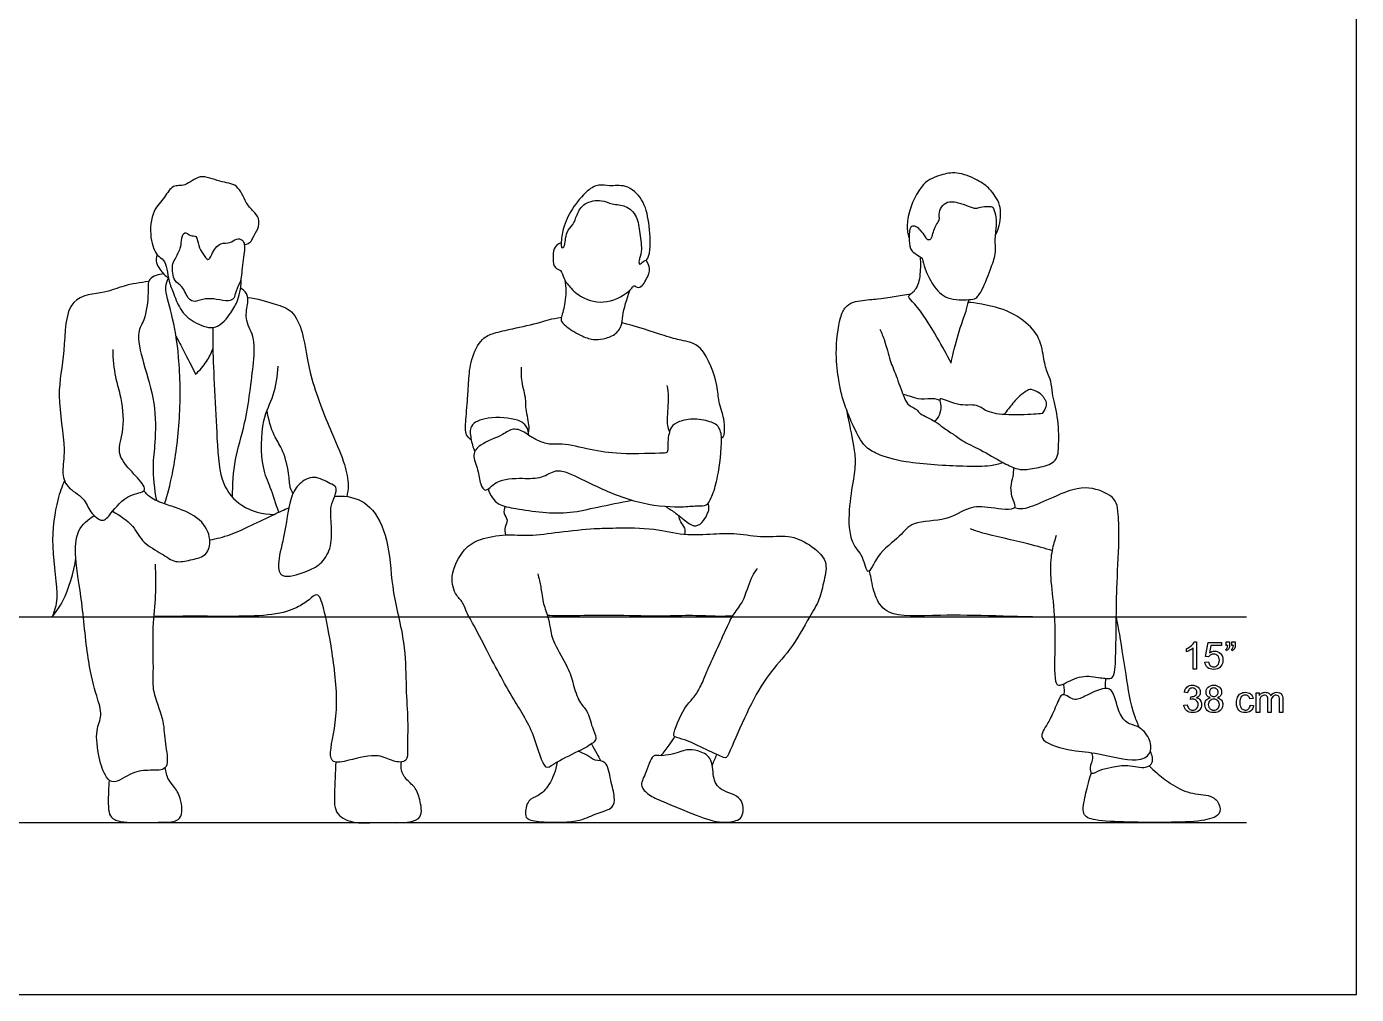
# Model space of a CAD drawing. Header units: millimetres. Extents: x 11.2 to 50.9, y -0.3 to 14.1.
# Drawn here: x 26.4 to 28.863, y 0.177 to 1.969 of the extents above; entities that cross this region are included whole.
import ezdxf

# ---------------------------------------------------------------- set-up
doc = ezdxf.new("R2010")
doc.units = ezdxf.units.MM
for name, color, linetype, true_color in [('AG-DIAGRAM', 7, 'Continuous', 0xfecc66), ('AG-GUIDES', 7, 'Continuous', 0xcccccc), ('AG-PEOPLE', 7, 'Continuous', 0x66ccff), ('X-VPRT', 6, 'Continuous', 0xff00ff)]:
    doc.layers.add(name, color=color, linetype=linetype, true_color=true_color)

msp = doc.modelspace()

# ---------------------------------------------------------------- linework, layer by layer
at = {"layer": 'AG-DIAGRAM'}
msp.add_line((21.2731, 0.4955), (28.6599, 0.4955), dxfattribs=at)
at = {"layer": 'AG-GUIDES'}
msp.add_line((25.0023, 0.8765), (28.6599, 0.8765), dxfattribs=at)
for points in [[(28.5485, 0.8112), (28.5485, 0.8172)], [(28.5669, 0.7795), (28.5608, 0.7795), (28.5608, 0.8187)], [(28.5629, 0.8298), (28.5669, 0.8298), (28.5669, 0.7795)], [(28.5895, 0.8024), (28.5837, 0.803), (28.5885, 0.8289), (28.6135, 0.8289), (28.6135, 0.8229), (28.5934, 0.8229), (28.591, 0.8094)], [(28.6226, 0.8136), (28.6211, 0.816)], [(28.6217, 0.8229), (28.6217, 0.8301), (28.6283, 0.8301), (28.6283, 0.8244)], [(28.625, 0.8229), (28.6217, 0.8229)], [(28.6331, 0.8136), (28.6316, 0.816)], [(28.6322, 0.8229), (28.6322, 0.8301), (28.6388, 0.8301), (28.6388, 0.8244)], [(28.6355, 0.8229), (28.6322, 0.8229)], [(28.5825, 0.7925), (28.5891, 0.7931)], [(28.5506, 0.7356), (28.5443, 0.7365)], [(28.556, 0.7229), (28.5566, 0.7283)], [(28.672, 0.725), (28.666, 0.7241)], [(28.6777, 0.6994), (28.6777, 0.7356), (28.6831, 0.7356), (28.6831, 0.7304)], [(28.684, 0.7181), (28.684, 0.6994), (28.6777, 0.6994)], [(28.7054, 0.7205), (28.7054, 0.6994), (28.6994, 0.6994), (28.6994, 0.7229)], [(28.7268, 0.7241), (28.7268, 0.6994), (28.7208, 0.6994), (28.7208, 0.722)], [(28.5437, 0.7124), (28.55, 0.7133)], [(28.6666, 0.7127), (28.6726, 0.7118)]]:
    msp.add_lwpolyline(points, dxfattribs=at)
for points in [[(28.5485, 0.8172), (28.5518, 0.8187), (28.5548, 0.8208), (28.5575, 0.8229)], [(28.5548, 0.8145), (28.5524, 0.813), (28.5503, 0.8118), (28.5485, 0.8112)], [(28.5608, 0.8187), (28.5593, 0.8172), (28.5572, 0.8157), (28.5548, 0.8145)], [(28.5575, 0.8229), (28.5599, 0.8253), (28.5617, 0.8274), (28.5629, 0.8298)], [(28.6211, 0.816), (28.6223, 0.8166), (28.6232, 0.8172), (28.6238, 0.8184)], [(28.6271, 0.8178), (28.6262, 0.816), (28.6247, 0.8145), (28.6226, 0.8136)], [(28.6238, 0.8184), (28.6244, 0.8196), (28.6247, 0.8211), (28.625, 0.8229)], [(28.6283, 0.8244), (28.6283, 0.8214), (28.628, 0.819), (28.6271, 0.8178)], [(28.6316, 0.816), (28.6328, 0.8166), (28.6337, 0.8172), (28.6343, 0.8184)], [(28.6376, 0.8178), (28.6367, 0.816), (28.6352, 0.8145), (28.6331, 0.8136)], [(28.6343, 0.8184), (28.6349, 0.8196), (28.6352, 0.8211), (28.6355, 0.8229)], [(28.6388, 0.8244), (28.6388, 0.8214), (28.6385, 0.819), (28.6376, 0.8178)], [(28.5876, 0.7823), (28.5846, 0.785), (28.5831, 0.7883), (28.5825, 0.7925)], [(28.5891, 0.7931), (28.5895, 0.7898), (28.5907, 0.7877), (28.5925, 0.7859)], [(28.5934, 0.8057), (28.5916, 0.8048), (28.5904, 0.8036), (28.5895, 0.8024)], [(28.591, 0.8094), (28.594, 0.8115), (28.597, 0.8127), (28.6003, 0.8127)], [(28.5988, 0.8073), (28.5967, 0.8073), (28.5949, 0.8067), (28.5934, 0.8057)], [(28.6063, 0.8042), (28.6045, 0.8061), (28.6018, 0.8073), (28.5988, 0.8073)], [(28.6003, 0.8127), (28.6045, 0.8127), (28.6084, 0.8112), (28.6114, 0.8082)], [(28.6093, 0.7958), (28.6093, 0.7994), (28.6084, 0.8021), (28.6063, 0.8042)], [(28.6063, 0.7871), (28.6084, 0.7892), (28.6093, 0.7922), (28.6093, 0.7958)], [(28.6114, 0.8082), (28.6145, 0.8051), (28.616, 0.8012), (28.616, 0.7964)], [(28.616, 0.7964), (28.616, 0.7919), (28.6145, 0.788), (28.612, 0.7847)], [(28.5988, 0.7789), (28.5943, 0.7789), (28.5904, 0.7798), (28.5876, 0.7823)], [(28.5925, 0.7859), (28.5943, 0.7844), (28.5964, 0.7835), (28.5988, 0.7835)], [(28.5988, 0.7835), (28.6018, 0.7835), (28.6042, 0.7847), (28.6063, 0.7871)], [(28.612, 0.7847), (28.6087, 0.7804), (28.6042, 0.7789), (28.5988, 0.7789)], [(28.5443, 0.7365), (28.5452, 0.7407), (28.5467, 0.744), (28.5494, 0.7461)], [(28.5494, 0.7461), (28.5521, 0.7485), (28.5554, 0.7497), (28.5593, 0.7497)], [(28.5536, 0.7422), (28.5521, 0.7407), (28.5509, 0.7386), (28.5506, 0.7356)], [(28.5596, 0.7446), (28.5572, 0.7446), (28.5551, 0.7437), (28.5536, 0.7422)], [(28.5593, 0.7497), (28.562, 0.7497), (28.5648, 0.7491), (28.5669, 0.7479)], [(28.5654, 0.7422), (28.5638, 0.7437), (28.562, 0.7446), (28.5596, 0.7446)], [(28.5678, 0.7368), (28.5678, 0.7389), (28.5669, 0.7407), (28.5654, 0.7422)], [(28.5669, 0.7479), (28.5693, 0.7467), (28.5711, 0.7449), (28.5723, 0.7431)], [(28.5723, 0.7431), (28.5735, 0.741), (28.5741, 0.7389), (28.5741, 0.7365)], [(28.5846, 0.7368), (28.5846, 0.7404), (28.5858, 0.7434), (28.5885, 0.7458)], [(28.5885, 0.7458), (28.5913, 0.7482), (28.5946, 0.7497), (28.5991, 0.7497)], [(28.5931, 0.7422), (28.5916, 0.7407), (28.591, 0.7389), (28.591, 0.7368)], [(28.5991, 0.7446), (28.5967, 0.7446), (28.5949, 0.7437), (28.5931, 0.7422)], [(28.5991, 0.7497), (28.6033, 0.7497), (28.6069, 0.7482), (28.6096, 0.7458)], [(28.6048, 0.7422), (28.6033, 0.7437), (28.6015, 0.7446), (28.5991, 0.7446)], [(28.6072, 0.7365), (28.6072, 0.7389), (28.6063, 0.7407), (28.6048, 0.7422)], [(28.6096, 0.7458), (28.6123, 0.7431), (28.6135, 0.7401), (28.6135, 0.7365)], [(28.5602, 0.7238), (28.559, 0.7238), (28.5575, 0.7235), (28.556, 0.7229)], [(28.5566, 0.7283), (28.5569, 0.7283), (28.5572, 0.7283), (28.5575, 0.7283)], [(28.5575, 0.7283), (28.5602, 0.7283), (28.5626, 0.7289), (28.5648, 0.7304)], [(28.5672, 0.7208), (28.5654, 0.7226), (28.5629, 0.7238), (28.5602, 0.7238)], [(28.5648, 0.7304), (28.5669, 0.7317), (28.5678, 0.7338), (28.5678, 0.7368)], [(28.5723, 0.7307), (28.5711, 0.7289), (28.5696, 0.7274), (28.5672, 0.7265)], [(28.5672, 0.7265), (28.5702, 0.7256), (28.5726, 0.7244), (28.5741, 0.722)], [(28.5702, 0.7139), (28.5702, 0.7169), (28.569, 0.719), (28.5672, 0.7208)], [(28.5741, 0.7365), (28.5741, 0.7344), (28.5735, 0.7326), (28.5723, 0.7307)], [(28.5741, 0.722), (28.5756, 0.7199), (28.5765, 0.7172), (28.5765, 0.7142)], [(28.5825, 0.7139), (28.5825, 0.7169), (28.5834, 0.7196), (28.5849, 0.722)], [(28.5864, 0.7304), (28.5852, 0.7323), (28.5846, 0.7344), (28.5846, 0.7368)], [(28.5849, 0.722), (28.5867, 0.7241), (28.5891, 0.7256), (28.5922, 0.7265)], [(28.5922, 0.7265), (28.5895, 0.7274), (28.5876, 0.7286), (28.5864, 0.7304)], [(28.5919, 0.7208), (28.5898, 0.719), (28.5888, 0.7166), (28.5888, 0.7139)], [(28.591, 0.7368), (28.591, 0.7344), (28.5916, 0.7326), (28.5931, 0.7311)], [(28.5991, 0.7238), (28.5961, 0.7238), (28.5937, 0.7229), (28.5919, 0.7208)], [(28.5931, 0.7311), (28.5946, 0.7295), (28.5967, 0.7289), (28.5991, 0.7289)], [(28.5991, 0.7289), (28.6015, 0.7289), (28.6033, 0.7295), (28.6048, 0.7311)], [(28.6063, 0.7208), (28.6045, 0.7229), (28.6018, 0.7238), (28.5991, 0.7238)], [(28.6048, 0.7311), (28.6063, 0.7326), (28.6072, 0.7344), (28.6072, 0.7365)], [(28.6117, 0.7304), (28.6105, 0.7286), (28.6087, 0.7274), (28.606, 0.7265)], [(28.606, 0.7265), (28.6093, 0.7253), (28.6114, 0.7238), (28.6132, 0.7217)], [(28.6093, 0.7136), (28.6093, 0.7166), (28.6084, 0.719), (28.6063, 0.7208)], [(28.6135, 0.7365), (28.6135, 0.7341), (28.6129, 0.7323), (28.6117, 0.7304)], [(28.6132, 0.7217), (28.6148, 0.7193), (28.6157, 0.7166), (28.6157, 0.7136)], [(28.641, 0.7172), (28.641, 0.7211), (28.6416, 0.7247), (28.6428, 0.7274)], [(28.6455, 0.7033), (28.6425, 0.7067), (28.641, 0.7112), (28.641, 0.7172)], [(28.6428, 0.7274), (28.644, 0.7304), (28.6461, 0.7329), (28.6488, 0.7341)], [(28.65, 0.728), (28.6482, 0.7259), (28.6473, 0.7223), (28.6473, 0.7175)], [(28.6473, 0.7175), (28.6473, 0.7127), (28.6482, 0.7091), (28.65, 0.707)], [(28.6488, 0.7341), (28.6515, 0.7356), (28.6542, 0.7365), (28.6575, 0.7365)], [(28.6575, 0.7314), (28.6545, 0.7314), (28.6521, 0.7301), (28.65, 0.728)], [(28.6575, 0.7365), (28.6614, 0.7365), (28.6645, 0.7353), (28.6672, 0.7335)], [(28.6629, 0.7295), (28.6614, 0.7307), (28.6596, 0.7314), (28.6575, 0.7314)], [(28.666, 0.7241), (28.6654, 0.7265), (28.6645, 0.7283), (28.6629, 0.7295)], [(28.6672, 0.7335), (28.6696, 0.7314), (28.6711, 0.7286), (28.672, 0.725)], [(28.6831, 0.7304), (28.6843, 0.7323), (28.6858, 0.7338), (28.6876, 0.7347)], [(28.6849, 0.7256), (28.6843, 0.7238), (28.684, 0.7214), (28.684, 0.7181)], [(28.6879, 0.7295), (28.6867, 0.7286), (28.6855, 0.7274), (28.6849, 0.7256)], [(28.6876, 0.7347), (28.6898, 0.7359), (28.6919, 0.7365), (28.6943, 0.7365)], [(28.6928, 0.7311), (28.6913, 0.7311), (28.6895, 0.7307), (28.6879, 0.7295)], [(28.6979, 0.7289), (28.6967, 0.7304), (28.6952, 0.7311), (28.6928, 0.7311)], [(28.6943, 0.7365), (28.697, 0.7365), (28.6991, 0.7359), (28.7009, 0.7347)], [(28.6994, 0.7229), (28.6994, 0.7256), (28.6988, 0.7277), (28.6979, 0.7289)], [(28.7009, 0.7347), (28.7027, 0.7335), (28.7039, 0.732), (28.7045, 0.7301)], [(28.7045, 0.7301), (28.7072, 0.7344), (28.7111, 0.7365), (28.7157, 0.7365)], [(28.7081, 0.7286), (28.7063, 0.7268), (28.7054, 0.7241), (28.7054, 0.7205)], [(28.7145, 0.7311), (28.7117, 0.7311), (28.7096, 0.7301), (28.7081, 0.7286)], [(28.7181, 0.7301), (28.7169, 0.7307), (28.7157, 0.7311), (28.7145, 0.7311)], [(28.7157, 0.7365), (28.7193, 0.7365), (28.722, 0.7353), (28.7241, 0.7335)], [(28.7202, 0.7274), (28.7199, 0.7286), (28.719, 0.7295), (28.7181, 0.7301)], [(28.7208, 0.722), (28.7208, 0.7247), (28.7205, 0.7262), (28.7202, 0.7274)], [(28.7241, 0.7335), (28.7259, 0.7314), (28.7268, 0.7283), (28.7268, 0.7241)], [(28.5488, 0.7024), (28.5458, 0.7048), (28.5443, 0.7085), (28.5437, 0.7124)], [(28.5596, 0.6988), (28.5554, 0.6988), (28.5515, 0.6997), (28.5488, 0.7024)], [(28.55, 0.7133), (28.5506, 0.71), (28.5518, 0.7073), (28.5536, 0.7057)], [(28.5536, 0.7057), (28.5551, 0.7042), (28.5572, 0.7033), (28.5596, 0.7033)], [(28.5596, 0.7033), (28.5626, 0.7033), (28.5651, 0.7045), (28.5672, 0.7064)], [(28.5717, 0.703), (28.5687, 0.7), (28.5645, 0.6988), (28.5596, 0.6988)], [(28.5672, 0.7064), (28.569, 0.7085), (28.5702, 0.7109), (28.5702, 0.7139)], [(28.5765, 0.7142), (28.5765, 0.7097), (28.575, 0.7061), (28.5717, 0.703)], [(28.587, 0.7027), (28.584, 0.7057), (28.5825, 0.7094), (28.5825, 0.7139)], [(28.5991, 0.6988), (28.5943, 0.6988), (28.5901, 0.7), (28.587, 0.7027)], [(28.5888, 0.7139), (28.5888, 0.7121), (28.5895, 0.7103), (28.5901, 0.7088)], [(28.5901, 0.7088), (28.591, 0.707), (28.5922, 0.7057), (28.594, 0.7048)], [(28.594, 0.7048), (28.5955, 0.7039), (28.5973, 0.7033), (28.5991, 0.7033)], [(28.5991, 0.7033), (28.6021, 0.7033), (28.6045, 0.7045), (28.6063, 0.7064)], [(28.6111, 0.7027), (28.6081, 0.7), (28.6039, 0.6988), (28.5991, 0.6988)], [(28.6063, 0.7064), (28.6084, 0.7082), (28.6093, 0.7106), (28.6093, 0.7136)], [(28.6157, 0.7136), (28.6157, 0.7094), (28.6141, 0.7057), (28.6111, 0.7027)], [(28.6572, 0.6988), (28.6524, 0.6988), (28.6485, 0.7), (28.6455, 0.7033)], [(28.65, 0.707), (28.6518, 0.7045), (28.6542, 0.7036), (28.6572, 0.7036)], [(28.6572, 0.7036), (28.6596, 0.7036), (28.6617, 0.7042), (28.6632, 0.7057)], [(28.6675, 0.7021), (28.6648, 0.6997), (28.6614, 0.6988), (28.6572, 0.6988)], [(28.6632, 0.7057), (28.6651, 0.7073), (28.666, 0.7094), (28.6666, 0.7127)], [(28.6726, 0.7118), (28.6717, 0.7076), (28.6702, 0.7042), (28.6675, 0.7021)]]:
    msp.add_open_spline(points, degree=3, dxfattribs=at)
at = {"layer": 'AG-PEOPLE'}
msp.add_line((26.448, 0.8765), (26.5054, 0.8765), dxfattribs=at)
for points, knots in [([(26.8036, 1.5655), (26.816, 1.5677), (26.8185, 1.5796), (26.8301, 1.5935), (26.8323, 1.6148), (26.8195, 1.628), (26.8056, 1.6426), (26.7926, 1.6795), (26.7575, 1.68), (26.7214, 1.699), (26.6954, 1.6717), (26.6703, 1.6778), (26.6559, 1.6515), (26.6324, 1.6292), (26.6269, 1.5792), (26.6403, 1.5444), (26.6552, 1.5385), (26.6612, 1.5197), (26.6632, 1.4972), (26.6733, 1.474), (26.6855, 1.4403), (26.7132, 1.4191), (26.7531, 1.4044), (26.7796, 1.4403), (26.7932, 1.4623), (26.7983, 1.4902), (26.7977, 1.5037)], [0, 0, 0, 0, 0.219965, 0.474216, 0.731355, 0.972597, 1.239784, 1.584441, 1.9182, 2.274456, 2.605271, 2.876417, 3.174399, 3.508526, 3.919354, 4.265495, 4.483943, 4.732648, 5.011496, 5.307518, 5.652756, 6.000393, 6.355167, 6.71853, 7.02584, 7.398998, 7.398998, 7.398998, 7.398998]), ([(27.3956, 1.5612), (27.3902, 1.5572), (27.3901, 1.5697), (27.393, 1.5946), (27.4019, 1.6143), (27.41, 1.6325), (27.4377, 1.6666), (27.4598, 1.6781), (27.4804, 1.6726), (27.5113, 1.6785), (27.5441, 1.6492), (27.5536, 1.607), (27.5571, 1.5581), (27.5504, 1.5362), (27.5431, 1.5364), (27.5351, 1.526), (27.5335, 1.5377), (27.5417, 1.553), (27.5353, 1.5868), (27.5328, 1.6179), (27.5106, 1.6396), (27.4844, 1.6392), (27.4657, 1.6496), (27.4323, 1.6448), (27.4189, 1.6214), (27.4136, 1.6015), (27.398, 1.5899), (27.3981, 1.5679), (27.3956, 1.5612)], [0, 0, 0, 0, 0.193032, 0.497691, 0.764521, 1.027246, 1.413052, 1.695986, 1.955475, 2.272038, 2.636649, 3.024928, 3.440021, 3.693388, 3.839911, 4.015585, 4.163217, 4.406898, 4.746919, 5.074772, 5.381526, 5.671226, 5.939675, 6.26128, 6.555704, 6.815065, 7.064912, 7.369116, 7.369116, 7.369116, 7.369116]), ([(28.0546, 1.5929), (28.064, 1.5833), (28.0653, 1.5747), (28.0752, 1.5742), (28.0773, 1.5813), (28.0843, 1.6039), (28.0923, 1.6106), (28.0889, 1.6257), (28.0967, 1.6387), (28.1093, 1.6479), (28.1351, 1.6405), (28.1508, 1.6345), (28.1589, 1.632), (28.1668, 1.6361), (28.1815, 1.636), (28.191, 1.6367), (28.1951, 1.6194), (28.197, 1.6035), (28.194, 1.5852), (28.195, 1.5846), (28.1959, 1.584), (28.2045, 1.6039), (28.2052, 1.6381), (28.1944, 1.6543), (28.1845, 1.6699), (28.1609, 1.6866), (28.1232, 1.7016), (28.0929, 1.6948), (28.0569, 1.6817), (28.0311, 1.6237), (28.0313, 1.5954), (28.0317, 1.5877), (28.0351, 1.5775)], [3.862813, 3.862813, 3.862813, 3.862813, 4.069923, 4.219705, 4.369488, 4.652013, 4.835737, 5.049766, 5.27141, 5.489832, 5.786598, 6.029686, 6.187982, 6.35679, 6.58168, 6.745038, 6.969059, 7.229559, 7.464996, 7.464996, 7.464996, 7.709846, 8.064186, 8.314304, 8.557869, 8.870223, 9.237213, 9.555632, 9.906701, 10.36314, 10.668844, 10.855735, 10.855735, 10.855735, 10.855735]), ([(26.6755, 1.5389), (26.6731, 1.5346), (26.6688, 1.5281), (26.672, 1.4957), (26.6904, 1.4903), (26.6985, 1.4635), (26.7127, 1.4585), (26.7318, 1.4667), (26.7519, 1.4647), (26.7739, 1.4595), (26.7858, 1.4655), (26.7869, 1.4801), (26.7982, 1.4986), (26.798, 1.5136), (26.8039, 1.5506), (26.8042, 1.5652), (26.8012, 1.575), (26.788, 1.5782), (26.7776, 1.566), (26.7579, 1.5718), (26.7431, 1.549), (26.7368, 1.5327), (26.7261, 1.5505), (26.718, 1.5618), (26.7166, 1.584), (26.704, 1.5797), (26.6913, 1.5937), (26.6867, 1.5711), (26.6863, 1.5597), (26.6786, 1.5445), (26.6755, 1.5389)], [0, 0, 0, 0, 0.206449, 0.509434, 0.749022, 1.03683, 1.241029, 1.493837, 1.75573, 2.025635, 2.213885, 2.425881, 2.685296, 2.913579, 3.262397, 3.485289, 3.653859, 3.843298, 4.05747, 4.293463, 4.585335, 4.782167, 4.999576, 5.234357, 5.473693, 5.652757, 5.854749, 6.082707, 6.295754, 6.566738, 6.566738, 6.566738, 6.566738]), ([(28.0546, 1.5929), (28.0525, 1.5961), (28.0458, 1.601), (28.0349, 1.5992), (28.0353, 1.5779), (28.0348, 1.5582), (28.0422, 1.5508), (28.059, 1.5406)], [0, 0, 0, 0, 0.247462, 0.45058, 0.768426, 1.09621, 1.358532, 1.358532, 1.358532, 1.358532]), ([(28.059, 1.5406), (28.0603, 1.534), (28.0636, 1.5204), (28.0783, 1.4898), (28.1033, 1.4619), (28.1449, 1.4635), (28.1595, 1.4646), (28.1719, 1.4837), (28.187, 1.5236), (28.1964, 1.5501), (28.1936, 1.5734), (28.1946, 1.5809), (28.195, 1.5846)], [0, 0, 0, 0, 0.251189, 0.572655, 0.908052, 1.254813, 1.457637, 1.709005, 2.076815, 2.377316, 2.637582, 2.82258, 2.82258, 2.82258, 2.82258]), ([(27.3905, 1.5688), (27.3764, 1.565), (27.3742, 1.5406), (27.3771, 1.5214), (27.3914, 1.5193), (27.395, 1.5012), (27.4088, 1.4835), (27.433, 1.4626), (27.4814, 1.4536), (27.5214, 1.482), (27.5246, 1.4916), (27.5316, 1.4845), (27.5425, 1.489), (27.5532, 1.5113), (27.5562, 1.5236), (27.5477, 1.537)], [0, 0, 0, 0, 0.34285, 0.621606, 0.83046, 1.09565, 1.403668, 1.767876, 2.2212, 2.664035, 2.827609, 2.99736, 3.200648, 3.526439, 3.796556, 3.796556, 3.796556, 3.796556]), ([(26.642, 1.5472), (26.6376, 1.5357), (26.647, 1.5183), (26.6569, 1.5083), (26.6631, 1.5038)], [0, 0, 0, 0, 0.3492749, 0.7029664, 0.7029664, 0.7029664, 0.7029664]), ([(28.1125, 1.346), (28.1044, 1.3623), (28.088, 1.392), (28.0503, 1.4542), (28.0301, 1.4687), (28.039, 1.475), (28.0462, 1.4815), (28.0546, 1.4948), (28.0568, 1.5252), (28.0563, 1.5366), (28.0559, 1.5409)], [0, 0, 0, 0, 0.417135, 0.901621, 1.144576, 1.29489, 1.472094, 1.693183, 2.013458, 2.19689, 2.19689, 2.19689, 2.19689]), ([(26.6544, 1.5113), (26.6452, 1.511), (26.6229, 1.5037), (26.6271, 1.4757), (26.6203, 1.4246), (26.6025, 1.404), (26.617, 1.3428), (26.6397, 1.2746), (26.6393, 1.1987), (26.6326, 1.157), (26.6367, 1.1128), (26.6407, 1.0915)], [0, 0, 0, 0, 0.299976, 0.587199, 0.993831, 1.281643, 1.71401, 2.216546, 2.705546, 3.089093, 3.520586, 3.520586, 3.520586, 3.520586]), ([(26.6559, 1.0853), (26.6616, 1.1037), (26.6723, 1.1418), (26.6864, 1.2454), (26.6845, 1.355), (26.6713, 1.4338), (26.6542, 1.4858), (26.6608, 1.4983), (26.6631, 1.5038)], [0, 0, 0, 0, 0.435215, 1.018228, 1.625849, 2.145277, 2.550912, 2.792485, 2.792485, 2.792485, 2.792485]), ([(26.6266, 1.497), (26.6113, 1.4953), (26.5796, 1.4904), (26.5462, 1.4748), (26.4701, 1.4722), (26.4731, 1.3635), (26.4538, 1.2895), (26.4745, 1.1884), (26.4649, 1.1468), (26.473, 1.115), (26.5083, 1.0973), (26.5162, 1.0708), (26.5416, 1.0486), (26.5574, 1.0696), (26.5874, 1.105), (26.622, 1.1064), (26.6166, 1.1229), (26.5913, 1.1482), (26.5651, 1.1804), (26.5841, 1.2244), (26.5753, 1.2883), (26.5641, 1.3192), (26.5607, 1.3543), (26.5606, 1.3713)], [0, 0, 0, 0, 0.389571, 0.745418, 1.187986, 1.734095, 2.260861, 2.830208, 3.20103, 3.508017, 3.85183, 4.157144, 4.449724, 4.709588, 5.107338, 5.40752, 5.592189, 5.940343, 6.293204, 6.675379, 7.128305, 7.46449, 7.873519, 7.873519, 7.873519, 7.873519]), ([(26.7819, 1.0972), (26.7817, 1.1207), (26.7844, 1.1702), (26.8071, 1.2329), (26.8211, 1.3452), (26.824, 1.3939), (26.8027, 1.4277), (26.8114, 1.457), (26.8095, 1.4758), (26.801, 1.4827), (26.7967, 1.485)], [0, 0, 0, 0, 0.481003, 0.959852, 1.566736, 1.966458, 2.309795, 2.61805, 2.857626, 3.076329, 3.076329, 3.076329, 3.076329]), ([(27.3974, 1.4999), (27.3992, 1.4863), (27.3996, 1.4603), (27.3909, 1.4324), (27.3893, 1.4241), (27.399, 1.4134), (27.4258, 1.3968), (27.449, 1.3885), (27.468, 1.3905), (27.4907, 1.3974), (27.5037, 1.4156), (27.503, 1.4345), (27.5122, 1.4661), (27.518, 1.4815)], [0, 0, 0, 0, 0.367433, 0.66996, 0.822032, 1.026097, 1.351359, 1.63549, 1.882104, 2.157471, 2.413202, 2.660203, 3.063428, 3.063428, 3.063428, 3.063428]), ([(26.8098, 1.4679), (26.8271, 1.4659), (26.8601, 1.4558), (26.8945, 1.4443), (26.9147, 1.3999), (26.9238, 1.3153), (26.9668, 1.214), (26.9896, 1.1619), (26.9978, 1.1202), (26.9949, 1.1058), (26.9932, 1.0991)], [0, 0, 0, 0, 0.414281, 0.746566, 1.122221, 1.657755, 2.261649, 2.699273, 3.058746, 3.320234, 3.320234, 3.320234, 3.320234]), ([(28.2088, 1.1619), (28.2011, 1.1594), (28.1837, 1.1541), (28.1327, 1.1547), (28.03, 1.1595), (27.9774, 1.1764), (27.9513, 1.1902), (27.9323, 1.2269), (27.9198, 1.2562), (27.9092, 1.2877), (27.9044, 1.3154), (27.897, 1.3634), (27.905, 1.4292), (27.9161, 1.4496), (27.929, 1.4604), (27.9683, 1.4647), (27.9797, 1.465), (28.038, 1.4745)], [0, 0, 0, 0, 0.278984, 0.681057, 1.261904, 1.679353, 1.974826, 2.329257, 2.655355, 2.974578, 3.270587, 3.669294, 4.129188, 4.393277, 4.614261, 4.880578, 5.117618, 5.117618, 5.117618, 5.117618]), ([(27.9804, 1.4092), (27.9837, 1.4019), (27.9902, 1.3876), (27.9992, 1.3497), (28.0108, 1.3237), (28.0236, 1.2866), (28.0311, 1.2697), (28.041, 1.265), (28.051, 1.2585), (28.0553, 1.2506), (28.0846, 1.2391), (28.0961, 1.2269), (28.1182, 1.2141), (28.133, 1.2016), (28.1679, 1.1857), (28.2059, 1.163), (28.2315, 1.1502), (28.2496, 1.148), (28.2786, 1.1532), (28.3104, 1.1628), (28.3122, 1.1977), (28.3117, 1.2465), (28.2991, 1.2889), (28.2987, 1.312), (28.289, 1.33), (28.2834, 1.3583), (28.2768, 1.3981), (28.2465, 1.4262), (28.2084, 1.449), (28.1536, 1.4586), (28.1445, 1.4585)], [0, 0, 0, 0, 0.275854, 0.621934, 0.934115, 1.286869, 1.523535, 1.704735, 1.893228, 2.061071, 2.368394, 2.61028, 2.886688, 3.13674, 3.484108, 3.867862, 4.164256, 4.398912, 4.707389, 5.013486, 5.324411, 5.727403, 6.103169, 6.368098, 6.614848, 6.916924, 7.276521, 7.628043, 7.896413, 8.191681, 8.191681, 8.191681, 8.191681]), ([(28.1125, 1.346), (28.1138, 1.353), (28.1164, 1.3664), (28.1312, 1.4186), (28.1408, 1.4425), (28.1447, 1.4596), (28.1457, 1.4637)], [0, 0, 0, 0, 0.259879, 0.67005, 0.980066, 1.202959, 1.202959, 1.202959, 1.202959]), ([(27.2239, 1.204), (27.2204, 1.2066), (27.2121, 1.213), (27.214, 1.2424), (27.2176, 1.2862), (27.2192, 1.3134), (27.2219, 1.3529), (27.2417, 1.3925), (27.2667, 1.4023), (27.3008, 1.41), (27.3523, 1.421), (27.3722, 1.4283), (27.3908, 1.4311)], [0, 0, 0, 0, 0.20501, 0.506871, 0.890113, 1.192151, 1.551736, 1.923359, 2.207731, 2.548547, 2.963545, 3.283789, 3.283789, 3.283789, 3.283789]), ([(26.7455, 1.412), (26.7453, 1.3988), (26.7443, 1.3729), (26.7527, 1.2054), (26.7582, 1.1242), (26.7957, 1.0776), (26.838, 1.0659), (26.8586, 1.0658)], [0, 0, 0, 0, 0.360524, 1.096265, 1.625377, 2.040413, 2.49097, 2.49097, 2.49097, 2.49097]), ([(27.6872, 1.208), (27.6925, 1.2085), (27.6932, 1.2221), (27.6929, 1.2427), (27.6808, 1.2762), (27.6812, 1.304), (27.6559, 1.381), (27.6112, 1.3883), (27.5841, 1.3955), (27.5252, 1.4157), (27.5029, 1.4205)], [2.473596, 2.473596, 2.473596, 2.473596, 2.801346, 3.083016, 3.430067, 3.761165, 4.280103, 4.654186, 4.995517, 5.501214, 5.501214, 5.501214, 5.501214]), ([(26.6771, 1.396), (26.682, 1.3868), (26.6918, 1.3684), (26.7062, 1.3399), (26.7133, 1.3255)], [0, 0, 0, 0, 0.3201103, 0.7172143, 0.7172143, 0.7172143, 0.7172143]), ([(26.7133, 1.3255), (26.7209, 1.3325), (26.7344, 1.3487), (26.7422, 1.3643), (26.7454, 1.3724)], [0, 0, 0, 0, 0.3200272, 0.6119209, 0.6119209, 0.6119209, 0.6119209]), ([(26.8674, 1.0699), (26.8621, 1.0852), (26.8524, 1.1175), (26.8346, 1.1521), (26.8339, 1.2421), (26.86, 1.2846), (26.8649, 1.3226), (26.8664, 1.3406)], [0, 0, 0, 0, 0.398578, 0.762692, 1.290923, 1.70048, 2.122333, 2.122333, 2.122333, 2.122333]), ([(27.3163, 1.3387), (27.316, 1.3299), (27.3155, 1.3131), (27.3257, 1.2794), (27.3227, 1.2664), (27.3314, 1.231), (27.3301, 1.2231), (27.3298, 1.2188)], [0, 0, 0, 0, 0.295192, 0.623472, 0.842957, 1.178148, 1.382441, 1.382441, 1.382441, 1.382441]), ([(27.5861, 1.3047), (27.5874, 1.2975), (27.5901, 1.2835), (27.5859, 1.2426), (27.5867, 1.2285), (27.5909, 1.2184)], [0, 0, 0, 0, 0.2890694, 0.6850498, 0.9396717, 0.9396717, 0.9396717, 0.9396717]), ([(28.0915, 1.2766), (28.0843, 1.2801), (28.0748, 1.2806), (28.0511, 1.2781), (28.0359, 1.2854), (28.0276, 1.2869), (28.0236, 1.2877)], [0, 0, 0, 0, 0.220727, 0.536773, 0.80005, 1.025531, 1.025531, 1.025531, 1.025531]), ([(28.2821, 1.2527), (28.2766, 1.2521), (28.2654, 1.251), (28.2121, 1.2488), (28.1763, 1.2559), (28.1599, 1.2719), (28.1263, 1.2642), (28.0873, 1.2862), (28.0943, 1.2694), (28.0927, 1.2543), (28.0893, 1.246), (28.0827, 1.2383)], [0, 0, 0, 0, 0.24427, 0.679999, 1.043526, 1.307131, 1.661481, 2.008957, 2.18979, 2.432475, 2.637756, 2.637756, 2.637756, 2.637756]), ([(28.2821, 1.2527), (28.2885, 1.2625), (28.2911, 1.2739), (28.2849, 1.2802), (28.282, 1.2873), (28.2612, 1.3011), (28.2495, 1.2927), (28.2353, 1.2829), (28.219, 1.2615), (28.2132, 1.2545), (28.2104, 1.2509)], [0, 0, 0, 0, 0.333007, 0.500267, 0.666332, 1.174357, 1.383161, 1.64467, 1.956455, 2.182023, 2.182023, 2.182023, 2.182023]), ([(26.8938, 1.1049), (26.8918, 1.1084), (26.8871, 1.1164), (26.8873, 1.1426), (26.8748, 1.1889), (26.8572, 1.211), (26.8481, 1.2429), (26.8457, 1.2587)], [0, 0, 0, 0, 0.200584, 0.491893, 0.884445, 1.194211, 1.590722, 1.590722, 1.590722, 1.590722]), ([(28.2279, 1.1527), (28.2279, 1.1471), (28.2276, 1.1362), (28.2219, 1.1182), (28.2235, 1.1064), (28.2254, 1.0942), (28.2386, 1.0709), (28.1826, 1.079), (28.1448, 1.0822), (28.1053, 1.0516), (28.0404, 1.0556), (28.0179, 1.0232), (27.9763, 0.9956), (27.9574, 0.9446), (27.9505, 0.992), (27.9246, 1.0118), (27.9222, 1.0754), (27.9325, 1.1294), (27.9368, 1.1673), (27.932, 1.1957), (27.9243, 1.2346), (27.9199, 1.2571)], [0, 0, 0, 0, 0.234773, 0.481012, 0.675069, 0.885287, 1.111269, 1.488421, 1.856141, 2.248835, 2.692273, 3.036006, 3.457787, 3.790736, 4.094966, 4.427981, 4.870811, 5.307111, 5.650663, 5.965193, 6.381154, 6.381154, 6.381154, 6.381154]), ([(27.3306, 1.2122), (27.3304, 1.2179), (27.3271, 1.2303), (27.3098, 1.2436), (27.2555, 1.2484), (27.219, 1.2325), (27.2232, 1.206), (27.2267, 1.1901), (27.2303, 1.1825)], [0, 0, 0, 0, 0.236308, 0.492665, 0.915995, 1.252574, 1.522039, 1.809198, 1.809198, 1.809198, 1.809198]), ([(27.5948, 1.2275), (27.5976, 1.2314), (27.6069, 1.2385), (27.6373, 1.2449), (27.6694, 1.2376), (27.6837, 1.2288), (27.6875, 1.2146), (27.6872, 1.208), (27.6876, 1.184), (27.6817, 1.1368), (27.6722, 1.1051), (27.6613, 1.0801), (27.643, 1.0829), (27.615, 1.0784), (27.538, 1.0828), (27.4592, 1.1151), (27.4064, 1.1425), (27.3803, 1.1503), (27.354, 1.1316), (27.3189, 1.1333), (27.2703, 1.132), (27.2506, 1.1043), (27.239, 1.1237), (27.2376, 1.1483), (27.224, 1.1765), (27.2399, 1.1972), (27.283, 1.2119), (27.3002, 1.2276), (27.3182, 1.221), (27.3247, 1.2164), (27.3313, 1.2113), (27.3455, 1.2031), (27.3686, 1.1939), (27.3928, 1.1983), (27.4478, 1.1847), (27.4963, 1.1766), (27.577, 1.1792), (27.5891, 1.18), (27.5873, 1.2038), (27.5901, 1.2149), (27.5921, 1.2235), (27.5948, 1.2275)], [0, 0, 0, 0, 0.30241, 0.60482, 0.924239, 1.146834, 1.49315, 1.49315, 1.49315, 1.965975, 2.295151, 2.560405, 2.774658, 3.06648, 3.552936, 4.081226, 4.507609, 4.780675, 5.078455, 5.412493, 5.800132, 6.078266, 6.289275, 6.577457, 6.874857, 7.137159, 7.512634, 7.774862, 8.047861, 8.047861, 8.047861, 8.326514, 8.595892, 8.868244, 9.27541, 9.697834, 10.189608, 10.351298, 10.601805, 10.904215, 11.206625, 11.206625, 11.206625, 11.206625]), ([(26.9714, 1.0999), (26.9691, 1.0934), (26.9614, 1.0807), (26.9657, 1.0433), (26.9655, 1.0024), (26.9455, 0.9722), (26.9185, 0.96), (26.8705, 0.944), (26.8641, 0.9772), (26.878, 1.0228), (26.8874, 1.0974), (26.9039, 1.1235), (26.9327, 1.1406), (26.9611, 1.1228), (26.9757, 1.1182), (26.9734, 1.1057), (26.9714, 1.0999)], [0, 0, 0, 0, 0.25954, 0.605653, 0.974758, 1.301863, 1.625247, 1.996581, 2.26812, 2.676116, 3.171903, 3.486478, 3.793373, 4.114461, 4.319731, 4.551557, 4.551557, 4.551557, 4.551557]), ([(26.4707, 1.1283), (26.4657, 1.1167), (26.4558, 1.0918), (26.4426, 1.0067), (26.462, 0.9119), (26.4517, 0.8878), (26.448, 0.8765)], [0, 0, 0, 0, 0.352617, 0.885969, 1.445757, 1.78788, 1.78788, 1.78788, 1.78788]), ([(26.5595, 1.0717), (26.5731, 1.0644), (26.5993, 1.0466), (26.6147, 1.0117), (26.6506, 0.9946), (26.6754, 0.9746), (26.7035, 0.982), (26.7329, 0.9871), (26.7439, 1.0161), (26.729, 1.0561), (26.6833, 1.0771), (26.657, 1.0842), (26.6288, 1.0962), (26.6213, 1.1052), (26.6178, 1.1097)], [0, 0, 0, 0, 0.38917, 0.735694, 1.091233, 1.404358, 1.703588, 2.006051, 2.297904, 2.658007, 3.05529, 3.362713, 3.670877, 3.906891, 3.906891, 3.906891, 3.906891]), ([(27.2551, 1.1131), (27.2568, 1.1072), (27.2625, 1.0961), (27.2749, 1.0824), (27.3081, 1.0764), (27.3564, 1.0686), (27.4079, 1.0677), (27.4583, 1.0802), (27.5003, 1.0879), (27.5214, 1.0923)], [0, 0, 0, 0, 0.244421, 0.480823, 0.805304, 1.210852, 1.620445, 2.032691, 2.492677, 2.492677, 2.492677, 2.492677]), ([(28.3073, 1.0268), (28.304, 1.0178), (28.2985, 0.9987), (28.2946, 0.9599), (28.3024, 0.901), (28.3067, 0.8364), (28.3019, 0.7586), (28.3114, 0.7471), (28.3274, 0.7552), (28.3572, 0.7704), (28.3911, 0.7624), (28.4015, 0.7624), (28.4157, 0.7608), (28.4176, 0.8082), (28.4186, 0.8672), (28.4187, 0.9282), (28.4243, 1.0153), (28.4226, 1.0637), (28.4201, 1.0876), (28.4071, 1.1034), (28.3587, 1.1231), (28.3027, 1.098), (28.2601, 1.0792), (28.2445, 1.0753), (28.2332, 1.0769), (28.2295, 1.0779)], [0, 0, 0, 0, 0.307121, 0.659137, 1.09629, 1.623361, 2.117878, 2.29254, 2.514148, 2.850812, 3.181499, 3.36736, 3.538685, 3.900463, 4.397118, 4.853973, 5.389632, 5.789935, 6.055605, 6.301134, 6.69612, 7.14815, 7.535714, 7.786407, 7.909652, 7.909652, 7.909652, 7.909652]), ([(26.9714, 1.0999), (26.9796, 1.1002), (27.0073, 1.0993), (27.047, 1.0782), (27.0743, 1.0069), (27.0753, 0.9224), (27.1025, 0.8323), (27.1026, 0.7379), (27.1073, 0.685), (27.1052, 0.6343), (27.107, 0.6059), (27.0774, 0.6072), (27.0523, 0.6245), (26.9991, 0.6109), (26.9661, 0.6034), (26.9603, 0.629), (26.9806, 0.6994), (26.9662, 0.8169), (26.9526, 0.8878), (26.9404, 0.9248), (26.9226, 0.9055), (26.899, 0.892), (26.8543, 0.8747), (26.7061, 0.8785), (26.6622, 0.8765), (26.6356, 0.8767)], [1.697253, 1.697253, 1.697253, 1.697253, 1.86525, 2.279089, 2.761049, 3.300988, 3.849233, 4.220463, 4.636245, 5.053914, 5.317818, 5.618941, 5.937022, 6.359753, 6.665981, 6.910127, 7.393297, 7.875271, 8.373397, 8.672567, 8.911606, 9.209493, 9.611234, 10.300262, 10.783716, 10.783716, 10.783716, 10.783716]), ([(27.5833, 1.081), (27.589, 1.0774), (27.6003, 1.0704), (27.6229, 1.0517), (27.6397, 1.0409), (27.6554, 1.0539), (27.6617, 1.0679), (27.6647, 1.0754), (27.6639, 1.0833), (27.6627, 1.0868)], [0, 0, 0, 0, 0.257433, 0.569798, 0.809878, 1.049418, 1.273714, 1.435041, 1.626732, 1.626732, 1.626732, 1.626732]), ([(26.6384, 0.9736), (26.6393, 0.9543), (26.6402, 0.914), (26.6323, 0.8587), (26.6357, 0.7734), (26.6321, 0.7387), (26.6549, 0.6874), (26.6552, 0.6486), (26.6637, 0.6072), (26.6554, 0.5914), (26.6276, 0.5926), (26.5963, 0.5903), (26.5631, 0.5653), (26.5523, 0.5735), (26.5422, 0.589), (26.5338, 0.6148), (26.5267, 0.6656), (26.5422, 0.6939), (26.5287, 0.7323), (26.5126, 0.7946), (26.5042, 0.902), (26.4895, 0.9822), (26.4912, 1.037), (26.5142, 1.0568), (26.5257, 1.0637)], [0, 0, 0, 0, 0.43647, 0.876233, 1.397909, 1.74203, 2.155589, 2.52603, 2.889325, 3.101591, 3.385995, 3.718399, 4.068128, 4.292957, 4.292957, 4.664542, 5.066347, 5.378265, 5.72431, 6.186725, 6.786617, 7.311617, 7.717057, 8.079736, 8.079736, 8.079736, 8.079736]), ([(26.7396, 1.0186), (26.7527, 1.0214), (26.7792, 1.0264), (26.8435, 1.059), (26.8774, 1.0746), (26.8862, 1.0783)], [0, 0, 0, 0, 0.362127, 0.900794, 1.096902, 1.096902, 1.096902, 1.096902]), ([(27.2866, 1.0808), (27.285, 1.0767), (27.2823, 1.0673), (27.2934, 1.0551), (27.2849, 1.0427), (27.2864, 1.0326), (27.2875, 1.0278)], [0, 0, 0, 0, 0.2087866, 0.421517, 0.6267748, 0.8470931, 0.8470931, 0.8470931, 0.8470931]), ([(27.6194, 1.029), (27.6202, 1.0328), (27.6211, 1.0413), (27.6106, 1.0517), (27.6092, 1.0596), (27.6086, 1.0634)], [0, 0, 0, 0, 0.194906, 0.4068387, 0.6029066, 0.6029066, 0.6029066, 0.6029066]), ([(27.3469, 0.9557), (27.3481, 0.9515), (27.3504, 0.9434), (27.3548, 0.919), (27.3561, 0.9036), (27.3664, 0.8766), (27.3701, 0.854), (27.375, 0.8284), (27.4037, 0.7837), (27.4126, 0.7527), (27.4224, 0.718), (27.4411, 0.7014), (27.4459, 0.674), (27.4563, 0.6539), (27.4519, 0.6429), (27.4271, 0.6294), (27.3954, 0.6142), (27.3829, 0.607), (27.3805, 0.6057), (27.3713, 0.6001), (27.3584, 0.5885), (27.3395, 0.6684), (27.2997, 0.7241), (27.2481, 0.8233), (27.2231, 0.8717), (27.2149, 0.8837), (27.2103, 0.9021), (27.1946, 0.9156), (27.1821, 0.9526), (27.209, 1.0039), (27.2402, 1.0215), (27.2718, 1.0271), (27.2875, 1.0278), (27.2875, 1.0278), (27.3027, 1.0285), (27.3325, 1.0254), (27.3861, 1.0335), (27.4516, 1.0404), (27.4762, 1.0404), (27.5129, 1.0415), (27.5622, 1.0413), (27.6163, 1.0261), (27.6726, 1.0303), (27.7153, 1.0316), (27.7656, 1.0222), (27.8113, 1.029), (27.8504, 1.0118), (27.8862, 0.9809), (27.8768, 0.9435), (27.8694, 0.9067), (27.8488, 0.8742), (27.8158, 0.814), (27.7717, 0.7692), (27.7393, 0.7113), (27.7085, 0.6416), (27.6973, 0.614), (27.6901, 0.616), (27.6567, 0.6311), (27.6221, 0.6487), (27.6015, 0.653), (27.5962, 0.6585), (27.6178, 0.7098), (27.6347, 0.7239), (27.6502, 0.7488), (27.658, 0.7709), (27.6957, 0.8531), (27.7088, 0.8818), (27.7294, 0.9044), (27.7407, 0.9488), (27.7498, 0.9598), (27.7539, 0.9655)], [-21.70086, -21.70086, -21.70086, -21.70086, -21.493827, -21.214909, -20.981473, -20.682081, -20.406949, -20.029889, -19.624479, -19.293963, -18.961566, -18.676484, -18.29736, -18.022832, -17.866434, -17.570421, -17.207827, -17.207827, -17.207827, -17.137829, -16.919815, -16.459683, -15.900624, -15.287231, -14.847875, -14.637514, -14.400392, -14.14458, -13.801177, -13.37968, -13.039101, -12.647524, -12.647524, -12.647524, -12.646828, -12.265731, -11.840354, -11.37717, -11.03014, -11.03014, -10.538957, -10.108026, -9.684724, -9.308285, -8.901697, -8.516702, -8.14451, -7.771893, -7.433955, -7.087957, -6.731386, -6.224305, -5.763561, -5.229459, -4.723702, -4.444508, -4.320029, -3.977965, -3.602372, -3.354267, -3.227529, -2.8237, -2.537047, -2.247557, -1.856883, -1.277702, -0.9542, -0.644972, -0.262913, 0, 0, 0, 0]), ([(28.3009, 0.9987), (28.2856, 1.003), (28.258, 1.0111), (28.1702, 1.0306), (28.1558, 1.0363), (28.1482, 1.039)], [0, 0, 0, 0, 0.395563, 0.927286, 1.20854, 1.20854, 1.20854, 1.20854]), ([(26.448, 0.8765), (26.4554, 0.886), (26.4702, 0.9055), (26.4887, 0.9583), (26.4916, 0.9855)], [0, 0, 0, 0, 0.3449796, 0.8641231, 0.8641231, 0.8641231, 0.8641231]), ([(28.3035, 0.8751), (28.2334, 0.8762), (28.1017, 0.8825), (27.9979, 0.8739), (27.9716, 0.9106), (27.9659, 0.9397), (27.9625, 0.9571), (27.9616, 0.9617)], [0, 0, 0, 0, 0.830927, 1.39177, 1.716248, 2.067566, 2.190957, 2.190957, 2.190957, 2.190957]), ([(27.3647, 0.8793), (27.3714, 0.879), (27.39, 0.8785), (27.4238, 0.879), (27.4955, 0.8797), (27.5779, 0.8774), (27.6319, 0.88), (27.6773, 0.8773), (27.6993, 0.8779), (27.7083, 0.8784)], [0.106623, 0.106623, 0.106623, 0.106623, 0.320386, 0.727969, 1.220806, 1.741581, 2.170055, 2.563953, 2.82665, 2.82665, 2.82665, 2.82665]), ([(28.4616, 0.6708), (28.4584, 0.6778), (28.4447, 0.7106), (28.4374, 0.7679), (28.4237, 0.8499), (28.4202, 0.869), (28.4185, 0.8783)], [2.579028, 2.579028, 2.579028, 2.579028, 2.723803, 3.240315, 3.789667, 4.095293, 4.095293, 4.095293, 4.095293]), ([(28.3928, 0.7429), (28.3994, 0.7445), (28.4141, 0.7447), (28.4208, 0.6985), (28.4389, 0.677), (28.463, 0.674), (28.483, 0.6491), (28.4838, 0.6208), (28.454, 0.6051), (28.3831, 0.6256), (28.3407, 0.6265), (28.2796, 0.6428), (28.2802, 0.6625), (28.2901, 0.6756), (28.3004, 0.696), (28.3124, 0.7246), (28.3182, 0.7344), (28.3309, 0.7281), (28.342, 0.7199), (28.3638, 0.7312), (28.3837, 0.7407), (28.3928, 0.7429)], [0, 0, 0, 0, 0.233716, 0.6049, 0.903014, 1.17345, 1.486636, 1.767606, 2.066315, 2.547867, 2.952561, 3.379723, 3.591677, 3.817273, 4.098607, 4.420584, 4.590549, 4.78724, 4.99114, 5.26433, 5.588416, 5.588416, 5.588416, 5.588416]), ([(28.3218, 0.7319), (28.3221, 0.735), (28.3231, 0.7426), (28.3214, 0.7485), (28.3204, 0.7518)], [0.0894417, 0.0894417, 0.0894417, 0.0894417, 0.2017628, 0.3386782, 0.3386782, 0.3386782, 0.3386782]), ([(28.3985, 0.7438), (28.3985, 0.7469), (28.3986, 0.753), (28.3989, 0.7593), (28.3991, 0.7624)], [0, 0, 0, 0, 0.1739607, 0.3488256, 0.3488256, 0.3488256, 0.3488256]), ([(27.4467, 0.6409), (27.45, 0.635), (27.4564, 0.6231), (27.4611, 0.614), (27.4635, 0.6093)], [0.007291, 0.007291, 0.007291, 0.007291, 0.260472, 0.4871223, 0.4871223, 0.4871223, 0.4871223]), ([(27.5748, 0.6191), (27.5804, 0.6253), (27.5908, 0.6384), (27.5975, 0.649), (27.6007, 0.6544)], [0, 0, 0, 0, 0.2864276, 0.5347609, 0.5347609, 0.5347609, 0.5347609]), ([(27.3829, 0.607), (27.3811, 0.5925), (27.3701, 0.5651), (27.3493, 0.5436), (27.3275, 0.5391), (27.3227, 0.5103), (27.3284, 0.4994), (27.3607, 0.4951), (27.4266, 0.4957), (27.4539, 0.5132), (27.4879, 0.5202), (27.4903, 0.5437), (27.4816, 0.5724), (27.4764, 0.611), (27.4521, 0.6087), (27.4387, 0.6208), (27.4274, 0.625), (27.4219, 0.6272)], [0, 0, 0, 0, 0.380122, 0.686502, 0.940798, 1.229168, 1.40926, 1.725302, 2.188985, 2.533226, 2.847462, 3.094913, 3.421061, 3.754229, 4.00295, 4.242272, 4.483829, 4.483829, 4.483829, 4.483829]), ([(27.5528, 0.5473), (27.5467, 0.5515), (27.5344, 0.5632), (27.547, 0.5839), (27.5581, 0.6237), (27.576, 0.6163), (27.611, 0.626), (27.622, 0.6306), (27.6435, 0.6301), (27.6724, 0.6153), (27.6701, 0.58), (27.683, 0.5525), (27.7291, 0.5453), (27.7282, 0.508), (27.7172, 0.4982), (27.6855, 0.4929), (27.6404, 0.5083), (27.5802, 0.5338), (27.5603, 0.542), (27.5528, 0.5473)], [0, 0, 0, 0, 0.253234, 0.537834, 0.882593, 1.10294, 1.442634, 1.649127, 1.899906, 2.168477, 2.510038, 2.817593, 3.178353, 3.486698, 3.693879, 4.00031, 4.404633, 4.869357, 5.180447, 5.180447, 5.180447, 5.180447]), ([(27.6704, 0.601), (27.6717, 0.6048), (27.6749, 0.6132), (27.6772, 0.618), (27.6787, 0.6212)], [0.1135311, 0.1135311, 0.1135311, 0.1135311, 0.2592783, 0.4469589, 0.4469589, 0.4469589, 0.4469589]), ([(28.3724, 0.6247), (28.3736, 0.6215), (28.3765, 0.6144), (28.3681, 0.598), (28.3718, 0.5825), (28.3895, 0.5945), (28.4104, 0.5974), (28.4396, 0.604), (28.4724, 0.5934), (28.4882, 0.6067), (28.4852, 0.6188), (28.4815, 0.6277)], [0, 0, 0, 0, 0.183868, 0.429139, 0.613521, 0.8435, 1.113888, 1.428426, 1.757091, 1.979825, 2.24299, 2.24299, 2.24299, 2.24299]), ([(26.5532, 0.5737), (26.5525, 0.5665), (26.5519, 0.5535), (26.5506, 0.5099), (26.5624, 0.5006), (26.5816, 0.494), (26.6425, 0.4965), (26.6915, 0.4946), (26.6874, 0.5414), (26.6735, 0.5621), (26.6622, 0.5745), (26.6579, 0.5895), (26.6572, 0.597)], [0, 0, 0, 0, 0.267246, 0.63397, 0.838542, 1.087576, 1.544557, 1.909472, 2.253078, 2.542399, 2.77354, 3.044946, 3.044946, 3.044946, 3.044946]), ([(26.9731, 0.6071), (26.9722, 0.5886), (26.9703, 0.5471), (26.9697, 0.5085), (27.0123, 0.4913), (27.052, 0.4982), (27.1372, 0.49), (27.1296, 0.535), (27.1227, 0.5593), (27.104, 0.5736), (27.0933, 0.59), (27.0941, 0.6021), (27.0947, 0.6075)], [0.452879, 0.452879, 0.452879, 0.452879, 0.841258, 1.194374, 1.541133, 1.930306, 2.41194, 2.731807, 3.024597, 3.295977, 3.556375, 3.734935, 3.734935, 3.734935, 3.734935]), ([(28.4794, 0.6003), (28.4839, 0.5957), (28.4934, 0.5866), (28.5193, 0.5664), (28.5536, 0.5473), (28.5927, 0.5476), (28.6099, 0.5328), (28.6133, 0.5065), (28.5715, 0.4966), (28.5116, 0.4953), (28.3835, 0.4956), (28.3529, 0.5085), (28.3616, 0.5463), (28.366, 0.5681), (28.3726, 0.5873)], [0, 0, 0, 0, 0.268748, 0.61776, 1.006645, 1.383492, 1.661818, 1.933123, 2.290637, 2.788472, 3.491201, 3.796689, 4.155994, 4.484904, 4.484904, 4.484904, 4.484904])]:
    msp.add_open_spline(points, degree=3, knots=knots, dxfattribs=at)
at = {"layer": 'X-VPRT'}
msp.add_lwpolyline([(21.0131, 2.0059), (21.0131, 0.1771), (28.8631, 0.1771), (28.8631, 2.0059)], close=True, dxfattribs=at)

doc.saveas('drawing.dxf')
